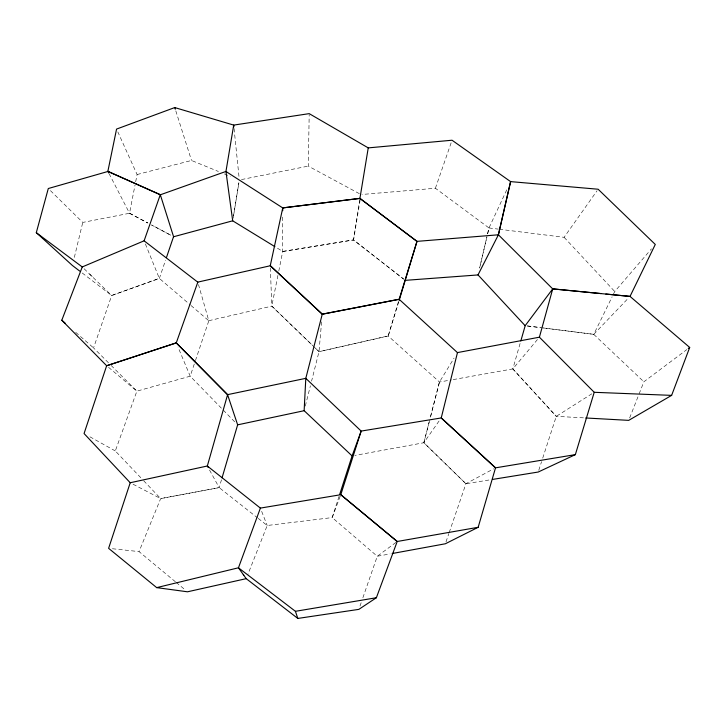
<?xml version="1.0" encoding="UTF-8"?>
<svg xmlns="http://www.w3.org/2000/svg" width="726" height="726" viewBox="0 0 726 726"><rect width="100%" height="100%" fill="white"/><g stroke="black" fill="none" stroke-linecap="round" stroke-linejoin="round"><path stroke-width="0.54" stroke-dasharray="3.63 2.72" d="M278.784 271.116L282.704 251.505L282.732 216.067M359.379 193.67L308.287 166.1L309.185 114.735M321.6 321.845L319.004 351.683L311.572 381.15M359.778 199.26L353.544 239.97L403.674 279.129M233.536 215.794L238.918 182.553M233.11 218.263L238.927 182.607M360.087 200.222L353.544 239.97L403.692 279.083M50.448 190.639L82.755 222.428L129.518 213.272L135.036 185.003M135.671 181.781L137.096 174.53L117.839 131.923M277.931 275.372L271.787 306.063L319.004 351.683L388.21 335.993L439.466 382.012L451.363 379.925M487.609 233.826L488.979 227.964L507.891 187.408M487.618 233.817L488.988 227.946L435.4 188.252L361.956 194.468M74.342 257.412L82.755 222.428M305.301 406.088L310.41 385.76M439.43 382.058L430.191 418.067L439.466 382.012L454.059 358.127M583.441 417.849L556.279 416.334L512.837 368.899L520.551 341.892M221.494 479.759L219.179 487.6L160.682 498.59L132.123 483.734M388.21 335.993L398.501 301.526M398.892 301.217L388.238 335.92L319.004 351.683L314.585 347.346M339.051 496.375L332.209 517.574L267.213 525.497L247.856 574.511M538.765 470.294L541.587 461.591M542.721 458.115L556.27 416.352L591.844 393.801M194.269 364.053L190.203 376.195L136.887 391.142L115.307 450.955L140.826 477.753M195.43 360.586L208.816 320.774L198.497 284.601M108.446 362.764L93.554 347.899L111.677 295.527L159.357 278.439L165.564 260.162M445.991 541.895L448.886 533.456M449.203 532.512L465.929 483.734L493.68 468.805M435.4 188.252L451.69 141.225M360.005 606.047L361.158 602.734M362.882 597.752L377.275 556.261L395.969 542.413M340.249 496.121L332.209 517.574L377.275 556.261L390.043 553.92M629.651 417.949L638.19 396.251M639.134 393.846L643.871 381.785L686.832 349.596M175.383 581.744L139.047 551.597L160.673 498.59L219.188 487.618L257.458 517.801M527.339 325.938L593.759 334.323L612.118 296.861M613.425 294.184L614.74 291.507L649.579 251.06M439.067 420.998L423.839 442.742L354.796 455.429M499.307 229.253L564.102 237.311L597.071 190.738M453.196 379.589L512.837 368.899L537.739 339.196M650.206 250.325L651.476 248.855M543.411 327.97L593.741 334.341L627.763 298.758M82.21 272.985L111.65 295.5L159.321 278.367L190.257 304.866M137.096 174.53L191.501 160.464L218.408 171.481M208.798 320.701L271.787 306.154L313.106 345.921M241.486 179.567L308.287 166.1M282.704 251.505L353.544 239.925L282.713 251.423L276.461 247.611M465.91 483.743L423.866 442.706L429.701 419.964L423.848 442.724L465.929 483.734L491.212 479.641M112.421 548.738L139.047 551.597M488.979 227.964L498.372 229.135M527.312 325.974L540.18 327.589M224.388 173.931L230.369 176.382M129.518 213.272L147.868 223.009L129.491 213.208L109.227 173.922M170.801 235.188L151.543 224.96L170.828 235.278M89.924 436.807L115.307 450.955M258.211 518.391L267.213 525.488M176.146 582.379L184.468 589.285M108.546 367.32L136.887 391.142L111.16 365.468M191.029 305.528L208.816 320.774M75.695 332.326L93.554 347.899M593.741 334.341L643.871 381.785M89.616 274.092L93.282 277.659M84.107 268.747L111.677 295.527M234.68 421.815L190.203 376.195L178.024 347.082M143.666 480.73L160.682 498.59M564.102 237.311L614.74 291.507M512.801 368.935L556.279 416.334M209.551 470.049L219.188 487.618M145.372 243.918L159.357 278.439M261.659 511.358L267.213 525.497M175.801 110.869L191.501 160.464M234.062 128.538L239.163 178.278M270.362 267.867L271.787 306.154M486.928 236.767L479.614 268.057L486.928 236.758"/><path stroke-width="1.09" d="M282.732 210.703L282.732 207.908L225.949 171.481L233.708 125.099L309.203 113.637L368.245 147.886L452.035 140.227L510.596 181.618L598.133 189.232L655.279 244.444L630.032 296.389L605.865 294.048M585.7 417.976L628.707 420.363L671.632 395.371L689.7 347.445L630.014 296.408L552.713 288.894L498.408 234.797L416.996 241.368L359.915 198.398L368.245 147.886M108.773 173.051L107.875 171.309L116.559 129.083L174.748 107.566L233.708 125.099L233.881 126.823M282.741 207.981L270.272 265.625L322.262 314.231L399.191 299.23L416.987 241.395L359.915 198.389L282.732 207.908L359.915 198.398M498.39 234.843L510.596 181.618L498.408 234.797L477.989 274.936L405.308 280.345M457.48 352.537L441.245 417.904L495.486 467.843L575.355 454.63L594.222 392.294L539.409 337.191L457.444 352.6L399.164 299.312L322.271 314.14L270.281 265.761L197.79 282.115M322.271 314.131L305.8 378.346L304.14 410.707L237.638 424.846L222.065 477.799M79.76 271.116L72.4 265.48L36.3 232.665L48.297 188.524L107.956 171.463L160.301 194.677L173.587 236.749L232.692 220.813L274.9 246.659M539.4 337.209L552.731 288.866L601.037 293.576M176.255 342.863L106.686 365.759L61.801 320.22L82.256 266.941L144.111 240.814L197.808 282.187L176.264 342.89L227.574 394.654L305.8 378.337L361.167 431.081L441.199 417.958L495.531 467.816L478.162 527.294L397.213 541.487L340.766 494.715L260.38 508.1L207.327 466.001L130.217 482.745L84.062 433.54L106.649 365.732L176.282 342.926L227.592 394.699L207.327 466.01L208.072 467.363M520.814 340.984L525.197 325.665L552.731 288.866M416.996 241.368L399.164 300.355M339.677 494.451L352.11 455.901L361.167 431.081L340.784 494.687L397.213 541.487L376.377 597.734L358.853 609.368L297.823 618.434L246.214 578.658L238.455 567.805L260.389 508.109M130.217 482.745L108.61 548.33L156.698 587.624L187.499 591.799L246.214 578.658M166.454 257.548L173.559 236.649M144.111 240.814L160.301 194.677M688.266 348.525L689.7 347.445M478.162 527.294L445.347 543.774L392.167 553.53M575.355 454.63L538.202 472.036L493.018 479.351M156.698 587.624L238.446 567.796L295.418 611.31L297.823 618.434M295.418 611.31L376.377 597.734M594.222 392.303L671.632 395.371M107.875 171.309L160.337 194.795L225.94 171.445L232.71 220.913M36.3 232.665L82.265 266.959M61.801 320.22L65.113 323.097M304.14 410.671L352.101 455.928M478.007 274.9L525.17 325.702M243.301 574.593L243.791 575.264M227.574 394.654L237.647 424.864M174.748 107.566L175.275 109.218"/></g></svg>
